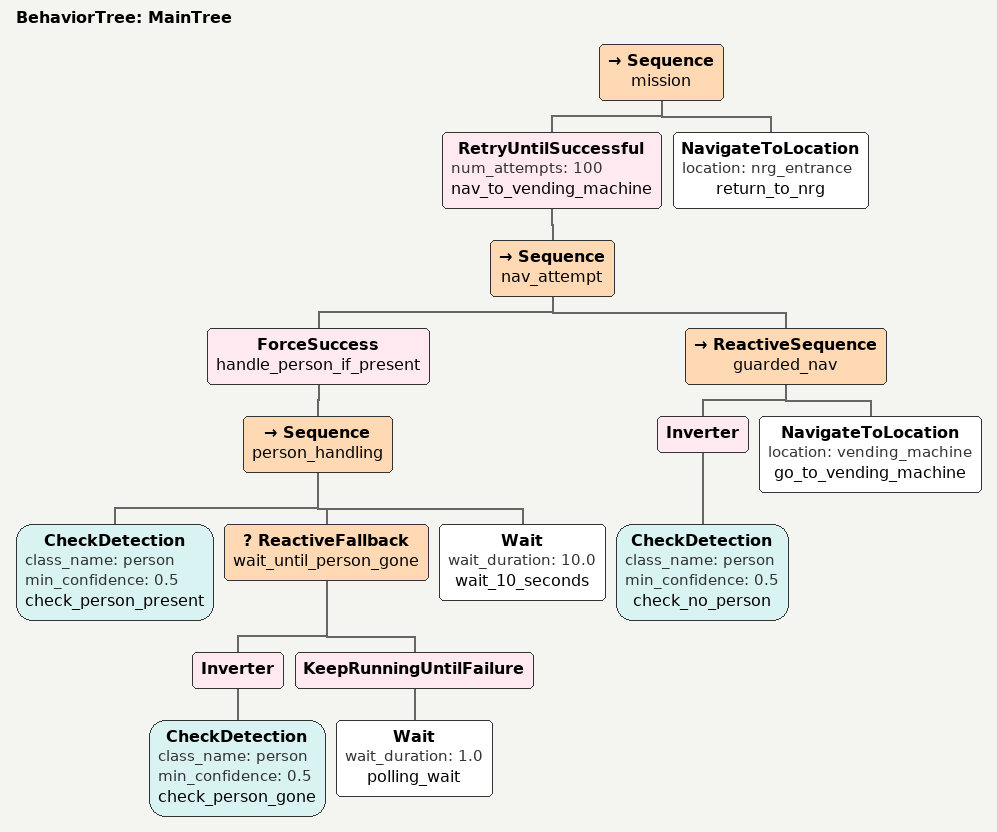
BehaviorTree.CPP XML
<root BTCPP_format="4">
  <BehaviorTree ID="MainTree">
    <Sequence name="mission">

      <!-- Navigate to vending_machine with reactive person-detection interrupt -->
      <!-- On detection: stop nav, wait for person to leave, wait 10s, resume -->
      <RetryUntilSuccessful num_attempts="100" name="nav_to_vending_machine">
        <Sequence name="nav_attempt">

          <!-- Pre-check: if a person is currently detected, wait for them to leave then wait 10s -->
          <ForceSuccess name="handle_person_if_present">
            <Sequence name="person_handling">
              <!-- Only enters if person is currently seen -->
              <CheckDetection class_name="person" min_confidence="0.5" name="check_person_present"/>
              <!-- Wait until person leaves (CheckDetection drops to FAILURE) -->
              <ReactiveFallback name="wait_until_person_gone">
                <Inverter>
                  <CheckDetection class_name="person" min_confidence="0.5" name="check_person_gone"/>
                </Inverter>
                <KeepRunningUntilFailure>
                  <Wait wait_duration="1.0" name="polling_wait"/>
                </KeepRunningUntilFailure>
              </ReactiveFallback>
              <!-- Wait an additional 10 seconds after person has left -->
              <Wait wait_duration="10.0" name="wait_10_seconds"/>
            </Sequence>
          </ForceSuccess>

          <!-- Navigate to vending_machine; halt immediately if person detected -->
          <ReactiveSequence name="guarded_nav">
            <!-- Guard: succeeds only when NO person is detected -->
            <Inverter>
              <CheckDetection class_name="person" min_confidence="0.5" name="check_no_person"/>
            </Inverter>
            <NavigateToLocation location="vending_machine" name="go_to_vending_machine"/>
          </ReactiveSequence>

        </Sequence>
      </RetryUntilSuccessful>

      <!-- Return to NRG entrance after reaching vending machine -->
      <NavigateToLocation location="nrg_entrance" name="return_to_nrg"/>

    </Sequence>
  </BehaviorTree>
</root>
